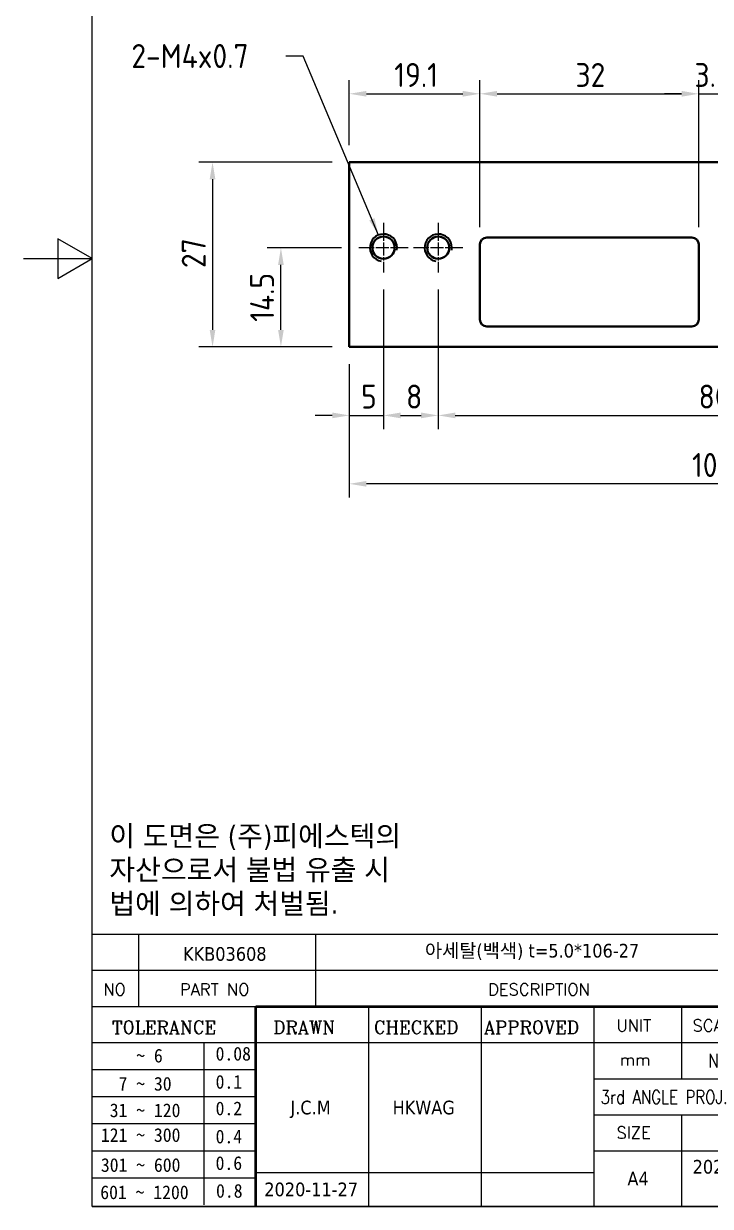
# Model space of a CAD drawing. Header units: millimetres. Extents: x 0 to 210, y 0 to 297.
# Drawn here: x 0 to 100.4, y 10 to 182.8 of the extents above; entities that cross this region are included whole.
import ezdxf
from ezdxf.enums import TextEntityAlignment as Align

# ---------------------------------------------------------------- set-up
doc = ezdxf.new("R2010")
doc.units = ezdxf.units.MM
doc.linetypes.add('CHAIN', pattern=[0.35429999999999995, 0.2362, -0.0295, 0.0591, -0.0295])
doc.layers.get('0').update_dxf_attribs({"color": 3, "lineweight": 25})
for name, color, linetype, lineweight in [('가시적인 것(ISO)', 3, 'Continuous', 40), ('가시적인 좁은 것(ISO)', 3, 'Continuous', 35), ('경계(ISO)', 7, 'Continuous', 25), ('기호(ISO)', 5, 'Continuous', 25), ('제목(ISO)', 5, 'Continuous', 50), ('중심 표식(ISO)', 1, 'Continuous', 25), ('치수(ISO)', 2, 'Continuous', 25)]:
    doc.layers.add(name, color=color, linetype=linetype, lineweight=lineweight)
doc.styles.add('HAN_291', font='')
doc.styles.add('RC_284', font='ROMANC.shx')
doc.styles.add('RC_287', font='ROMANC.shx')
doc.styles.add('문자 텍스트_PSTEK_POSCO', font='isocp.shx')
doc.styles.add('치수 텍스트_PSTEK_POSCO', font='isocp.shx')
doc.styles.add('텍스트 스타일198', font='tahoma.ttf')
doc.styles.add('텍스트 스타일333', font='ROMANC.shx', dxfattribs={"width": 0.800000011920929})
doc.styles.get('HAN_291').set_extended_font_data('GulimChe')
doc.dimstyles.new('치수_PSTEK_POSCO', dxfattribs={"dimtxt": 3.5, "dimasz": 2.5, "dimexe": 2, "dimexo": 2.5, "dimgap": 1, "dimtad": 1, "dimrnd": 1e-08, "dimdsep": 46, "dimtxsty": '치수 텍스트_PSTEK_POSCO', "dimcen": 0.09, "dimdle": 10, "dimclrd": 7, "dimclre": 7, "dimclrt": 2, "dimadec": 1, "dimazin": 2, "dimtfac": 1, "dimtmove": 0, "dimatfit": 3, "dimfxl": 0, "dimtolj": 1, "dimlwd": -1, "dimlwe": -1, "dimarcsym": 0})
doc.dimstyles.new('치수_PSTEK_POSCO$7', dxfattribs={"dimtxt": 3.5, "dimasz": 2.5, "dimexe": 2, "dimexo": 2.5, "dimgap": 1, "dimtad": 1, "dimrnd": 1e-08, "dimdsep": 46, "dimtxsty": '치수 텍스트_PSTEK_POSCO', "dimcen": 0.09, "dimdle": 10, "dimclrd": 7, "dimclre": 7, "dimclrt": 2, "dimadec": 1, "dimazin": 2, "dimtfac": 1, "dimtmove": 0, "dimatfit": 3, "dimfxl": 0, "dimtolj": 1, "dimlwd": -1, "dimlwe": -1, "dimarcsym": 0})

# ---------------------------------------------------------------- blocks, each defined once
blk = doc.blocks.new('경계 Default Border')
at = {"layer": '경계(ISO)', "flags": 128}
for points in [[(10, 10), (10, 287.0000076293945), (200, 287.0000076293945), (200, 10), (10, 10)], [(0, 148.5000038146973), (10, 148.5000038146973), (5, 151.3867473602295), (5, 145.6132507324219), (10, 148.5000038146973)]]:
    blk.add_lwpolyline(points, dxfattribs=at)
blk = doc.blocks.new('제목 블록 PSTEK')
at = {"color": 180}
for p, q in [((182.475792979055, 11.79100474011392), (182.4757929790549, 51.56524660363496)), ((182.4757929790549, 51.56524660363496), (372.4757929537551, 51.56524660363496)), ((189.2651435055721, 51.56524660363496), (189.2651435055722, 41.00524660363494)), ((215.2152739891528, 41.00524660363494), (215.2152739891528, 51.56524660363496)), ((182.475792979055, 46.2852466036349), (372.4757929537551, 46.28524660363492)), ((182.475792979055, 41.00524660363493), (206.451475290024, 41.00524660363493)), ((222.9401812389276, 11.79100474011392), (222.9401812389276, 41.00524660363494)), ((239.4288871878316, 11.79100474011392), (239.4288871878316, 41.00524660363494)), ((255.9175931367356, 11.79100474011392), (255.9175931367356, 41.00524660363494)), ((268.6918866058747, 41.00524660363494), (268.6918866058747, 30.44524660363498)), ((182.475792979055, 35.72524660363497), (206.451475290024, 35.72524660363497)), ((198.8621818849491, 12.02524660363491), (198.8621818849491, 35.72524660363497)), ((206.451475290024, 35.72524660363497), (372.4757929537551, 35.72524660363497)), ((182.475792979055, 31.77524660363492), (206.451475290024, 31.77524660363492)), ((255.917593136736, 30.44524660363498), (372.4757929537552, 30.44524660363501)), ((182.475792979055, 27.82524660363487), (206.451475290024, 27.82524660363487)), ((255.9175931367359, 25.16524660363502), (372.4757929537552, 25.165246603635)), ((268.6918866058744, 25.16524660363502), (268.6918866058744, 11.79100474011392)), ((182.475792979055, 23.87524660363505), (206.451475290024, 23.87524660363505)), ((182.475792979055, 19.92524660363478), (206.451475290024, 19.92524660363478)), ((255.9175931367359, 19.88524660363481), (310.0881549537553, 19.88524660363481)), ((182.475792979055, 15.97524660363496), (206.451475290024, 15.97524660363496)), ((206.451475290024, 16.74100474011396), (255.9175931367359, 16.74100474011396)), ((182.475792979055, 11.79100474011392), (372.4757929537551, 11.79100474011389))]:
    blk.add_line(p, q, dxfattribs=at)
at = {"color": 7, "lineweight": 50}
for p, q in [((206.4514752900237, 11.79100474011392), (206.4514752900237, 41.00524660363494)), ((206.451475290024, 41.00524660363494), (372.4757929537551, 41.00524660363496))]:
    blk.add_line(p, q, dxfattribs=at)
at = {"layer": '제목(ISO)', "lineweight": 18}
blk.add_line((182.475792979055, 35.72500474011393), (182.475792979055, 11.79100474011392), dxfattribs=at)
at = {"color": 2}
for s, height, style, p in [('NO', 1.742399930953979, 'RC_284', (184.135398793432, 42.62317362549192)), ('PART NO', 1.742399930953979, 'RC_284', (195.3359407378685, 42.62317362549192)), ('DESCRIPTION', 1.742399930953979, 'RC_284', (240.4025565652523, 42.62317362549192)), (' TOLERANCE', 1.899999976158142, 'RC_287', (184.0872874387979, 37.00893196870329)), ('DRAWN', 1.899999976158142, 'RC_287', (208.9766620976279, 37.00893196870329)), ('CHECKED', 1.899999976158142, 'RC_287', (223.6856844514997, 37.00893196870329)), ('APPROVED', 1.899999976158142, 'RC_287', (239.7795453577791, 37.00893196870329)), ('UNIT', 1.742399930953979, 'RC_284', (259.1652673287452, 37.34317362549218)), ('SCALE', 1.742399930953979, 'RC_284', (270.2934779252897, 37.34317362549218)), ('    ~ 6', 2.000000029802322, 'HAN_291', (183.7721304966814, 32.8176515608431)), ('0.08', 2.000000029802322, 'HAN_291', (200.5467345600617, 33.09873600004101)), ('mm', 1.742399930953979, 'RC_284', (259.6505418159997, 32.3543089683787)), ('  7 ~ 30', 2.000000029802322, 'HAN_291', (183.7721304966814, 28.70538114822415)), ('0.1', 2.000000029802322, 'HAN_291', (200.5467345600617, 28.98646558742206)), (' 31 ~ 120', 2.000000029802322, 'HAN_291', (183.7721304966814, 24.82628181916237)), ('0.2', 2.000000029802322, 'HAN_291', (200.5467345600617, 25.10736625836028)), ('121 ~ 300', 2.000000029802322, 'HAN_291', (183.7721304966814, 21.21401206133254)), ('0.4', 2.000000029802322, 'HAN_291', (200.5467345600617, 20.99509650053045)), ('SIZE', 1.742399930953979, 'RC_284', (259.1652673287452, 21.69497768947366)), ('0.6', 2.000000029802322, 'HAN_291', (200.5467345600617, 17.11599717146868)), ('301 ~ 600', 2.000000029802322, 'HAN_291', (183.7721304966814, 16.83491273227077)), ('601 ~ 1200', 2.000000029802322, 'HAN_291', (183.6802025156883, 12.84759660881125)), ('0.8', 2.000000029802322, 'HAN_291', (200.6097246063884, 13.05732192299702))]:
    blk.add_text(s, height=height, dxfattribs=dict(at, style=style)).set_placement(p)
at = {"color": 7, "style": '텍스트 스타일333', "width": 0.7999999523162842}
blk.add_text('N/S', height=2.000000029802322, dxfattribs=at).set_placement((274.7838860285014, 33.08524660363496), align=Align.MIDDLE_CENTER)
at = {"color": 2, "style": '텍스트 스타일333', "width": 0.7999999523162842}
blk.add_text('3rd ANGLE PROJ.', height=2.000000029802322, dxfattribs=at).set_placement((256.8430306642954, 26.76148381654429))
at = {"layer": '제목(ISO)', "color": 7, "style": '텍스트 스타일198'}
for tag, p in [('설명_001', (231.1557513871239, 48.1538814053939)), ('재질_001', (284.6864141429728, 48.12579946596705)), ('질량\\P3;_001', (350.3046145979153, 48.1643332325385)), ('부품_번호_001', (195.7843283186424, 47.68004260673702)), ("3._Q'TY_001", (312.7051684940307, 47.92188863680521)), ('제목_001', (335.5349605824892, 32.12134217035067)), ('부품_번호_001', (334.4435685718743, 26.8052465951949)), ('설계자_001', (211.4997234691996, 25.23312566343435)), ('점검자_001', (226.4283219502686, 25.23446884679021)), ('프로젝트_001', (270.3006338301569, 16.57536491658269)), ('시트_크기_001', (260.7634369704525, 14.8381256569732)), ('작성_날짜_001', (207.6662781715662, 13.26600473167383)), ('프로젝트_002', (282.2249077800658, 13.15148567793118))]:
    blk.add_attdef(tag, p, '', height=2.000000029802322, dxfattribs=at)
for tag, p in [('4._COLOR', (327.6805273250926, 48.92524660363493)), ('1._MODEL_NAME', (341.233897335037, 38.36524660363497)), ('엔지니어링_승인자', (247.673240162284, 26.23312567187446)), ('점검_날짜', (231.1845342133799, 14.26600474011394)), ('엔지니어링_승인_날짜', (247.6732401622839, 14.26600474011394))]:
    blk.add_attdef(tag, text='', height=2.000000029802322, dxfattribs=at).set_placement(p, align=Align.MIDDLE_CENTER)
blk = doc.blocks.new('*D21')
at = {"layer": 'Defpoints', "color": 0, "transparency": 16777216}
for p in [(52.62142223029336, 146.4670003950103), (47.62142223029335, 135.5880003950103), (52.62142223029336, 125.5880003950103)]:
    blk.add_point(p, dxfattribs=at)
at = {"layer": '치수(ISO)', "color": 7, "transparency": 16777216}
for p, q in [((52.62142223029336, 143.9670003950103), (52.62142223029336, 123.5880003950103)), ((47.62142223029335, 133.0880003950103), (47.62142223029335, 123.5880003950103)), ((45.12142223029335, 125.5880003950103), (42.62142223029335, 125.5880003950103)), ((47.62142223029335, 125.5880003950103), (52.62142223029336, 125.5880003950103)), ((55.12142223029336, 125.5880003950103), (57.62142223029336, 125.5880003950103))]:
    blk.add_line(p, q, dxfattribs=at)
for points in [[(45.12142223029335, 126.004667061677), (45.12142223029335, 125.1713337283436), (47.62142223029335, 125.5880003950103)], [(55.12142223029336, 126.004667061677), (55.12142223029336, 125.1713337283436), (52.62142223029336, 125.5880003950103)]]:
    blk.add_solid(points, dxfattribs=at)
at = {"layer": '치수(ISO)', "color": 2, "transparency": 16777216, "insert": (49.34893485687806, 128.3380003950103), "char_height": 3.5, "attachment_point": 4, "style": '치수 텍스트_PSTEK_POSCO'}
blk.add_mtext('\\A1;5', dxfattribs=at)
blk = doc.blocks.new('*D22')
at = {"layer": 'Defpoints', "color": 0, "transparency": 16777216}
for p in [(52.62142223029336, 146.4670003950103), (60.62142223029337, 146.4670003950103), (60.62142223029337, 125.5880003950103)]:
    blk.add_point(p, dxfattribs=at)
at = {"layer": '치수(ISO)', "color": 7, "transparency": 16777216}
for p, q in [((52.62142223029336, 143.9670003950103), (52.62142223029336, 123.5880003950103)), ((60.62142223029337, 143.9670003950103), (60.62142223029337, 123.5880003950103)), ((55.12142223029336, 125.5880003950103), (58.12142223029337, 125.5880003950103))]:
    blk.add_line(p, q, dxfattribs=at)
for points in [[(55.12142223029336, 126.004667061677), (55.12142223029336, 125.1713337283436), (52.62142223029336, 125.5880003950103)], [(58.12142223029337, 126.004667061677), (58.12142223029337, 125.1713337283436), (60.62142223029337, 125.5880003950103)]]:
    blk.add_solid(points, dxfattribs=at)
at = {"layer": '치수(ISO)', "color": 2, "transparency": 16777216, "insert": (55.92142223029336, 128.3380003950103), "char_height": 3.5, "attachment_point": 4, "style": '치수 텍스트_PSTEK_POSCO'}
blk.add_mtext('\\A1;8', dxfattribs=at)
blk = doc.blocks.new('*D23')
at = {"layer": 'Defpoints', "color": 0, "transparency": 16777216}
for p in [(60.62142223029337, 146.4670003950103), (140.6214222302934, 146.4670003950103), (140.6214222302934, 125.5880003950103)]:
    blk.add_point(p, dxfattribs=at)
at = {"layer": '치수(ISO)', "color": 7, "transparency": 16777216}
for p, q in [((60.62142223029337, 143.9670003950103), (60.62142223029337, 123.5880003950103)), ((140.6214222302934, 143.9670003950103), (140.6214222302934, 123.5880003950103)), ((63.12142223029337, 125.5880003950103), (138.1214222302934, 125.5880003950103))]:
    blk.add_line(p, q, dxfattribs=at)
for points in [[(63.12142223029337, 126.004667061677), (63.12142223029337, 125.1713337283436), (60.62142223029337, 125.5880003950103)], [(138.1214222302934, 126.004667061677), (138.1214222302934, 125.1713337283436), (140.6214222302934, 125.5880003950103)]]:
    blk.add_solid(points, dxfattribs=at)
at = {"layer": '치수(ISO)', "color": 2, "transparency": 16777216, "insert": (98.69504427753748, 128.3380003950103), "char_height": 3.5, "attachment_point": 4, "style": '치수 텍스트_PSTEK_POSCO'}
blk.add_mtext('\\A1;80', dxfattribs=at)
blk = doc.blocks.new('*D25')
at = {"layer": 'Defpoints', "color": 0, "transparency": 16777216}
for p in [(47.62142223029335, 135.5880003950103), (153.6214222302933, 135.5880003950103), (47.62142223029335, 115.5880003950103)]:
    blk.add_point(p, dxfattribs=at)
at = {"layer": '치수(ISO)', "color": 7, "transparency": 16777216}
for p, q in [((47.62142223029335, 133.0880003950103), (47.62142223029335, 113.5880003950103)), ((153.6214222302933, 133.0880003950103), (153.6214222302933, 113.5880003950103)), ((151.1214222302933, 115.5880003950103), (50.12142223029335, 115.5880003950103))]:
    blk.add_line(p, q, dxfattribs=at)
for points in [[(50.12142223029335, 116.004667061677), (50.12142223029335, 115.1713337283436), (47.62142223029335, 115.5880003950103)], [(151.1214222302933, 116.004667061677), (151.1214222302933, 115.1713337283436), (153.6214222302933, 115.5880003950103)]]:
    blk.add_solid(points, dxfattribs=at)
at = {"layer": '치수(ISO)', "color": 2, "transparency": 16777216, "insert": (97.7346112066713, 118.3380003950103), "char_height": 3.5, "attachment_point": 4, "style": '치수 텍스트_PSTEK_POSCO'}
blk.add_mtext('\\A1;106', dxfattribs=at)
blk = doc.blocks.new('*D26')
at = {"layer": 'Defpoints', "color": 0, "transparency": 16777216}
for p in [(37.62142223029338, 150.0880003950103), (49.00042223029337, 150.0880003950103), (47.62142223029335, 135.5880003950103)]:
    blk.add_point(p, dxfattribs=at)
at = {"layer": '치수(ISO)', "color": 7, "transparency": 16777216}
for p, q in [((46.50042223029337, 150.0880003950103), (35.62142223029338, 150.0880003950103)), ((37.62142223029337, 138.0880003950103), (37.62142223029338, 147.5880003950103)), ((45.12142223029335, 135.5880003950103), (35.62142223029337, 135.5880003950103))]:
    blk.add_line(p, q, dxfattribs=at)
for points in [[(37.20475556362671, 147.5880003950103), (38.03808889696004, 147.5880003950103), (37.62142223029338, 150.0880003950103)], [(37.2047555636267, 138.0880003950103), (38.03808889696003, 138.0880003950103), (37.62142223029337, 135.5880003950103)]]:
    blk.add_solid(points, dxfattribs=at)
at = {"layer": '치수(ISO)', "color": 2, "transparency": 16777216, "insert": (34.87142223029335, 139.265513021595), "char_height": 3.5, "attachment_point": 4, "rotation": 90, "style": '치수 텍스트_PSTEK_POSCO'}
blk.add_mtext('\\A1;14.5', dxfattribs=at)
blk = doc.blocks.new('*D27')
at = {"layer": 'Defpoints', "color": 0, "transparency": 16777216}
for p in [(47.62142223029335, 162.5880003950103), (27.62142223029336, 135.5880003950103), (47.62142223029335, 135.5880003950103)]:
    blk.add_point(p, dxfattribs=at)
at = {"layer": '치수(ISO)', "color": 7, "transparency": 16777216}
for p, q in [((45.12142223029335, 162.5880003950103), (25.62142223029337, 162.5880003950103)), ((27.62142223029337, 160.0880003950103), (27.62142223029337, 138.0880003950103)), ((45.12142223029335, 135.5880003950103), (25.62142223029336, 135.5880003950103))]:
    blk.add_line(p, q, dxfattribs=at)
for points in [[(27.2047555636267, 160.0880003950103), (28.03808889696004, 160.0880003950103), (27.62142223029337, 162.5880003950103)], [(27.2047555636267, 138.0880003950103), (28.03808889696003, 138.0880003950103), (27.62142223029336, 135.5880003950103)]]:
    blk.add_solid(points, dxfattribs=at)
at = {"layer": '치수(ISO)', "color": 2, "transparency": 16777216, "insert": (24.87107774210437, 147.1185614186323), "char_height": 3.5, "attachment_point": 4, "rotation": 90, "style": '치수 텍스트_PSTEK_POSCO'}
blk.add_mtext('\\A1;27', dxfattribs=at)
blk = doc.blocks.new('*D28')
at = {"layer": 'Defpoints', "color": 0, "transparency": 16777216}
for p in [(66.72142223029334, 172.5880003950103), (47.62142223029335, 162.5880003950103), (66.72142223029334, 150.5880003950103)]:
    blk.add_point(p, dxfattribs=at)
at = {"layer": '치수(ISO)', "color": 7, "transparency": 16777216}
for p, q in [((47.62142223029335, 165.0880003950103), (47.62142223029335, 174.5880003950103)), ((66.72142223029334, 153.0880003950103), (66.72142223029334, 174.5880003950103)), ((50.12142223029335, 172.5880003950103), (64.22142223029334, 172.5880003950103))]:
    blk.add_line(p, q, dxfattribs=at)
for points in [[(50.12142223029335, 173.0046670616769), (50.12142223029335, 172.1713337283436), (47.62142223029335, 172.5880003950103)], [(64.22142223029334, 173.0046670616769), (64.22142223029334, 172.1713337283436), (66.72142223029334, 172.5880003950103)]]:
    blk.add_solid(points, dxfattribs=at)
at = {"layer": '치수(ISO)', "color": 2, "transparency": 16777216, "insert": (54.19030715192837, 175.3380003950103), "char_height": 3.5, "attachment_point": 4, "style": '치수 텍스트_PSTEK_POSCO'}
blk.add_mtext('\\A1;19.1', dxfattribs=at)
blk = doc.blocks.new('*D29')
at = {"layer": 'Defpoints', "color": 0, "transparency": 16777216}
for p in [(98.72142223029334, 172.5880003950103), (66.72142223029334, 150.5880003950103), (98.72142223029334, 150.5880003950103)]:
    blk.add_point(p, dxfattribs=at)
at = {"layer": '치수(ISO)', "color": 7, "transparency": 16777216}
for p, q in [((66.72142223029334, 153.0880003950103), (66.72142223029334, 174.5880003950103)), ((98.72142223029334, 153.0880003950103), (98.72142223029334, 174.5880003950103)), ((69.22142223029334, 172.5880003950103), (96.22142223029334, 172.5880003950103))]:
    blk.add_line(p, q, dxfattribs=at)
for points in [[(69.22142223029334, 173.0046670616769), (69.22142223029334, 172.1713337283436), (66.72142223029334, 172.5880003950103)], [(96.22142223029334, 173.0046670616769), (96.22142223029334, 172.1713337283436), (98.72142223029334, 172.5880003950103)]]:
    blk.add_solid(points, dxfattribs=at)
at = {"layer": '치수(ISO)', "color": 2, "transparency": 16777216, "insert": (80.69131888383664, 175.3383448831992), "char_height": 3.5, "attachment_point": 4, "style": '치수 텍스트_PSTEK_POSCO'}
blk.add_mtext('\\A1;32', dxfattribs=at)
blk = doc.blocks.new('*D30')
at = {"layer": 'Defpoints', "color": 0, "transparency": 16777216}
for p in [(102.6214222302933, 172.5880003950102), (98.72142223029334, 150.5880003950103), (102.6214222302933, 150.5880003950103)]:
    blk.add_point(p, dxfattribs=at)
at = {"layer": '치수(ISO)', "color": 7, "transparency": 16777216}
for p, q in [((98.72142223029334, 153.0880003950103), (98.72142223029334, 174.5880003950102)), ((102.6214222302933, 153.0880003950103), (102.6214222302933, 174.5880003950102)), ((96.22142223029334, 172.5880003950102), (93.72142223029334, 172.5880003950102)), ((98.72142223029334, 172.5880003950102), (102.6214222302933, 172.5880003950102)), ((105.1214222302933, 172.5880003950102), (107.6214222302933, 172.5880003950102))]:
    blk.add_line(p, q, dxfattribs=at)
for points in [[(96.22142223029334, 173.0046670616769), (96.22142223029334, 172.1713337283436), (98.72142223029334, 172.5880003950102)], [(105.1214222302933, 173.0046670616769), (105.1214222302933, 172.1713337283436), (102.6214222302933, 172.5880003950102)]]:
    blk.add_solid(points, dxfattribs=at)
at = {"layer": '치수(ISO)', "color": 2, "transparency": 16777216, "insert": (98.09613364204027, 175.3380003950102), "char_height": 3.5, "attachment_point": 4, "style": '치수 텍스트_PSTEK_POSCO'}
blk.add_mtext('\\A1;3.9', dxfattribs=at)

msp = doc.modelspace()

# ---------------------------------------------------------------- linework, layer by layer
at = {"layer": '가시적인 것(ISO)'}
for p, q in [((47.62142223029335, 162.5880003950103), (47.62142223029335, 135.5880003950103)), ((153.6214222302933, 162.5880003950103), (47.62142223029335, 162.5880003950103)), ((66.72142223029334, 139.5880003950103), (66.72142223029334, 150.5880003950103)), ((67.72142223029334, 151.5880003950103), (97.72142223029334, 151.5880003950103)), ((98.72142223029334, 150.5880003950103), (98.72142223029336, 139.5880003950103)), ((97.72142223029334, 138.5880003950103), (67.72142223029336, 138.5880003950103)), ((153.6214222302933, 135.5880003950103), (47.62142223029335, 135.5880003950103))]:
    msp.add_line(p, q, dxfattribs=at)
for centre in [(52.62142223029336, 150.0880003950103), (60.62142223029337, 150.0880003950103)]:
    msp.add_circle(centre, 1.621, dxfattribs=at)
for centre, radius, start, end in [((67.72142223029334, 150.5880003950103), 1.000000000000005, 90, 180), ((97.72142223029334, 150.5880003950103), 1.000000000000001, 0, 90), ((67.72142223029336, 139.5880003950103), 1.000000000000005, 180, 270), ((97.72142223029334, 139.5880003950103), 0.9999999999999991, 270, 0)]:
    msp.add_arc(centre, radius, start, end, dxfattribs=at)
at = {"layer": '가시적인 좁은 것(ISO)'}
for centre, radius, start, end in [((52.62142223029335, 150.0880003950103), 1.999999999999996, 350.0000000000024, 259.9999999999511), ((60.62142223029335, 150.0880003950103), 1.999999999999991, 350.000000000002, 259.9999999999513)]:
    msp.add_arc(centre, radius, start, end, dxfattribs=at)
at = {"layer": '중심 표식(ISO)', "linetype": 'CHAIN', "ltscale": 8.047264099121094}
for p, q in [((52.62142223029336, 153.7090003950103), (52.62142223029336, 146.4670003950103)), ((60.62142223029337, 153.7090003950103), (60.62142223029337, 146.4670003950103)), ((56.24242223029336, 150.0880003950103), (49.00042223029337, 150.0880003950103)), ((64.24242223029337, 150.0880003950103), (57.00042223029337, 150.0880003950103))]:
    msp.add_line(p, q, dxfattribs=at)

# ---------------------------------------------------------------- block references
msp.add_blockref('경계 Default Border', (0, 0))
ref = msp.add_blockref('제목 블록 PSTEK', (-172.4757929537552, -1.791004740113895))
ref.add_attrib('설계자_001', 'J.C.M', (39.02393051544444, 23.44212092332045), dxfattribs={"layer": '제목(ISO)', "color": 7, "height": 2.000000029802322, "style": '텍스트 스타일198'})
ref.add_attrib('점검자_001', 'HKWAG', (53.95252899651337, 23.44346410667632), dxfattribs={"layer": '제목(ISO)', "color": 7, "height": 2.000000029802322, "style": '텍스트 스타일198'})
ref.add_attrib('프로젝트_001', '2021_컨버터_DC 2.5kW_10대_', (97.82484087640172, 14.78436017646879), dxfattribs={"layer": '제목(ISO)', "color": 7, "height": 2.000000029802322, "style": '텍스트 스타일198'})
ref.add_attrib('시트_크기_001', 'A4', (88.28764401669724, 13.04712091685931), dxfattribs={"layer": '제목(ISO)', "color": 7, "height": 2.000000029802322, "style": '텍스트 스타일198'})
ref.add_attrib('작성_날짜_001', '2020-11-27', (35.19048521781103, 11.47499999155994), dxfattribs={"layer": '제목(ISO)', "color": 7, "height": 2.000000029802322, "style": '텍스트 스타일198'})
ref.add_attrib('설명_001', '아세탈(백색) t=5.0*106-27', (58.6799584333687, 46.36287666528001), dxfattribs={"layer": '제목(ISO)', "color": 7, "height": 2.000000029802322, "style": '텍스트 스타일198'})
ref.add_attrib('부품_번호_001', 'KKB03608', (23.30853536488718, 45.88903786662313), dxfattribs={"layer": '제목(ISO)', "color": 7, "height": 2.000000029802322, "style": '텍스트 스타일198'})

# ---------------------------------------------------------------- texts
at = {"layer": '기호(ISO)', "color": 2, "insert": (15.7510199856125, 178.106025953232), "char_height": 3.499999940395355, "width": 21.61026861667633, "attachment_point": 4, "line_spacing_factor": 0.612500011920929, "style": '치수 텍스트_PSTEK_POSCO'}
msp.add_mtext('{2-M4x0.7}', dxfattribs=at)
at = {"layer": '기호(ISO)', "color": 7, "insert": (12.5345017592702, 59.03223318725009), "char_height": 3.00000011920929, "width": 60.84077827472761, "attachment_point": 4, "line_spacing_factor": 0.9878842234611511, "style": '문자 텍스트_PSTEK_POSCO'}
msp.add_mtext('{\\fTahoma|b0|i0;\\H3.0000;이 도면은 (주)피에스텍의\\P자산으로서 불법 유출 시 \\P법에 의하여 처벌됨.}', dxfattribs=at)

# ---------------------------------------------------------------- dimensions: what is measured, and where the dimension line sits
at = {"layer": '치수(ISO)', "color": 7}
for base, p1, p2, angle, override, picture, middle in [((66.72142223029334, 172.5880003950103), (47.62142223029335, 162.5880003950103), (66.72142223029334, 150.5880003950103), 180, {"dimdec": 2, "dimtp": 0, "dimtm": -0, "dimtdec": 2, "dimtofl": 0, "dimatfit": 1}, '*D28', (57.17142223029335, 172.5880003950103)), ((102.6214222302933, 172.5880003950102), (98.72142223029334, 150.5880003950103), (102.6214222302933, 150.5880003950103), 180, {"dimdec": 2, "dimtp": 0, "dimtm": -0, "dimtdec": 2, "dimtofl": 1, "dimatfit": 1}, '*D30', (100.6714222302933, 172.5880003950102)), ((27.62142223029336, 135.5880003950103), (47.62142223029335, 162.5880003950103), (47.62142223029335, 135.5880003950103), 90, {"dimdec": 2, "dimtp": 0, "dimtm": -0, "dimtdec": 2, "dimtofl": 0, "dimatfit": 1}, '*D27', (27.62142223029334, 149.0880003950103)), ((37.62142223029338, 150.0880003950103), (47.62142223029335, 135.5880003950103), (49.00042223029337, 150.0880003950103), 90, {"dimdec": 2, "dimtp": 0, "dimtm": -0, "dimtdec": 2, "dimtofl": 0, "dimatfit": 1}, '*D26', (37.62142223029335, 142.8380003950103)), ((52.62142223029336, 125.5880003950103), (47.62142223029335, 135.5880003950103), (52.62142223029336, 146.4670003950103), 180, {"dimdec": 2, "dimtp": 0, "dimtm": -0, "dimtdec": 2, "dimtofl": 1, "dimatfit": 1}, '*D21', (50.12142223029335, 125.5880003950103)), ((60.62142223029337, 125.5880003950103), (52.62142223029336, 146.4670003950103), (60.62142223029337, 146.4670003950103), 180, {"dimdec": 2, "dimtp": 0, "dimtm": -0, "dimtdec": 2, "dimtofl": 0, "dimatfit": 1}, '*D22', (56.62142223029336, 125.5880003950103)), ((140.6214222302934, 125.5880003950103), (60.62142223029337, 146.4670003950103), (140.6214222302934, 146.4670003950103), 180, {"dimdec": 2, "dimtp": 0, "dimtm": -0, "dimtdec": 2, "dimtofl": 0, "dimatfit": 1}, '*D23', (100.6214222302934, 125.5880003950103)), ((47.62142223029335, 115.5880003950103), (153.6214222302933, 135.5880003950103), (47.62142223029335, 135.5880003950103), 180, {"dimdec": 2, "dimtp": 0, "dimtm": -0, "dimtdec": 2, "dimtofl": 0, "dimatfit": 1}, '*D25', (100.6214222302933, 115.5880003950103))]:
    dim = msp.add_linear_dim(base=base, p1=p1, p2=p2, angle=angle, dimstyle='치수_PSTEK_POSCO', override=override, dxfattribs=at)
    dim.commit()
    dim.dimension.update_dxf_attribs({"geometry": picture, "text_midpoint": middle, "dimtype": 160})
dim = msp.add_linear_dim(base=(98.72142223029334, 172.5880003950103), p1=(66.72142223029334, 150.5880003950103), p2=(98.72142223029334, 150.5880003950103), dimstyle='치수_PSTEK_POSCO', override={"dimdec": 2, "dimtp": 0, "dimtm": -0, "dimtdec": 2, "dimtofl": 0, "dimatfit": 1}, dxfattribs=at)
dim.commit()
dim.dimension.update_dxf_attribs({"geometry": '*D29', "text_midpoint": (82.72142223029334, 172.5880003950103), "dimtype": 160})

# ---------------------------------------------------------------- leaders
at = {"layer": '기호(ISO)', "color": 7, "annotation_type": 0, "has_hookline": 1, "hookline_direction": 1, "text_width": 18.28887764129817}
msp.add_leader([(51.88886384531724, 151.9490103929955), (40.86128860228882, 178.106025953232), (38.36128860228882, 178.106025953232)], dimstyle='치수_PSTEK_POSCO$7', override={"dimtad": 0}, dxfattribs=at)

doc.saveas('drawing.dxf')
